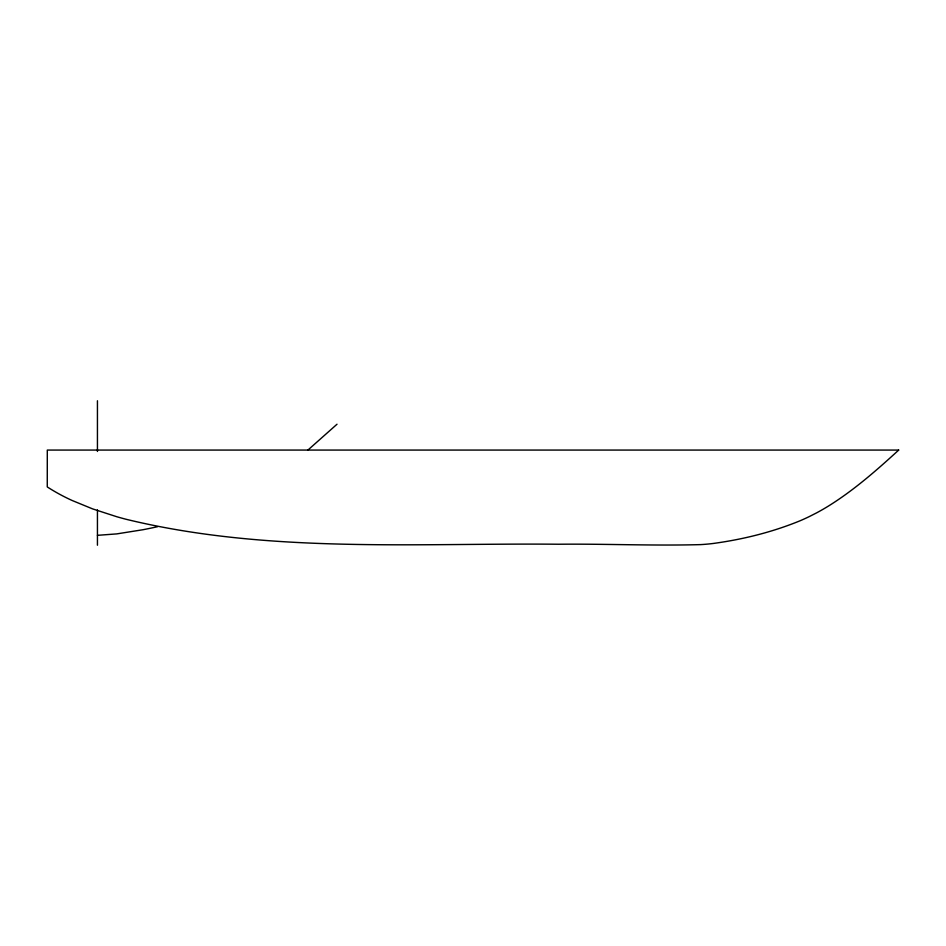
<?xml version="1.0" encoding="UTF-8"?>
<svg xmlns="http://www.w3.org/2000/svg" width="946" height="946" viewBox="0 0 946 946"><rect width="100%" height="100%" fill="white"/><g stroke="black" fill="none" stroke-linecap="round" stroke-linejoin="round"><path stroke-width="1.42" d="M337.013 424.222L307.663 450.296M97.438 535.33L116.748 533.899L142.964 529.725A484.506 484.506 0 0 0 157.663 526.662M97.438 400.773L97.438 451.455M97.438 509.894L97.438 545.227M898.7 450.071C876.516 470.387 853.753 490.371 828.105 506.264A221.198 221.198 0 0 1 816.457 512.945L809.208 516.622A208.321 208.321 0 0 1 799.961 520.82C772.196 532.196 742.811 539.457 713.107 543.489A191.896 191.896 0 0 1 700.608 544.612C653.319 545.913 606.019 543.761 558.719 544.234C414.561 542.874 267.257 553.658 125.771 519.2A432.559 432.559 0 0 1 116.654 516.693L92.661 508.913L72.215 500.517A192.925 192.925 0 0 1 47.265 486.93L47.3 450.071L898.676 450.071"/></g></svg>
